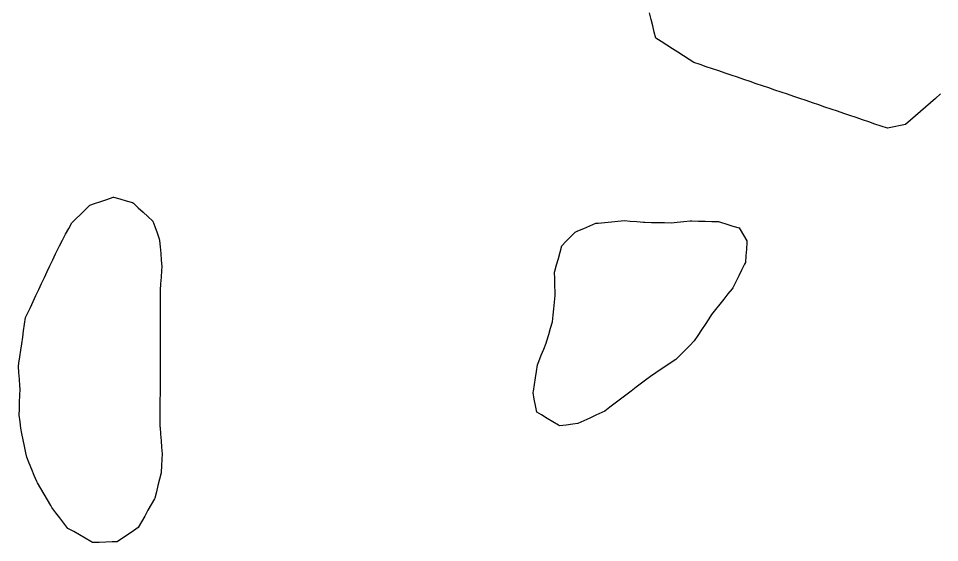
# Model space of a CAD drawing. Header units: millimetres. Extents: x 257 to 2289, y 96 to 1983.
# Drawn here: x 1181.4 to 1321, y 1574.1 to 1653.6 of the extents above; entities that cross this region are included whole.
import ezdxf

# ---------------------------------------------------------------- set-up
doc = ezdxf.new("R2010")
doc.units = ezdxf.units.MM
for name, color, linetype in [('ALL_HOLES', 1, 'Continuous'), ('ALL_ISLANDS', 7, 'Continuous'), ('OUTLINE_ISLAND_01', 7, 'Continuous'), ('OUTLINE_ISLAND_01_HOLE_97', 1, 'Continuous'), ('OUTLINE_ISLAND_01_HOLE_99', 1, 'Continuous')]:
    doc.layers.add(name, color=color, linetype=linetype)

msp = doc.modelspace()

# ---------------------------------------------------------------- linework, layer by layer
at = {"layer": 'ALL_HOLES'}
for points in [[(1195.7672, 1626.4383), (1196.732, 1626.1752), (1197.6967, 1625.912), (1198.6615, 1625.6489), (1198.7863, 1625.5339), (1199.5216, 1624.8561), (1200.2568, 1624.1783), (1200.9921, 1623.5006), (1201.7274, 1622.8228), (1202.0314, 1621.9947), (1202.3759, 1621.0559), (1202.7205, 1620.1172), (1202.7412, 1619.8996), (1202.8359, 1618.9041), (1202.9306, 1617.9086), (1203.0253, 1616.9131), (1203.12, 1615.9176), (1203.0745, 1615.3184), (1202.9988, 1614.3213), (1202.923, 1613.3241), (1202.8473, 1612.327), (1202.8465, 1611.662), (1202.8453, 1610.662), (1202.8441, 1609.662), (1202.8429, 1608.662), (1202.8418, 1607.662), (1202.8406, 1606.662), (1202.8394, 1605.662), (1202.8382, 1604.662), (1202.837, 1603.662), (1202.8359, 1602.662), (1202.8347, 1601.662), (1202.8335, 1600.662), (1202.8323, 1599.662), (1202.8311, 1598.662), (1202.8299, 1597.662), (1202.8288, 1596.662), (1202.8276, 1595.662), (1202.8264, 1594.662), (1202.8252, 1593.662), (1202.824, 1592.662), (1202.8229, 1591.662), (1202.8356, 1591.4957), (1202.9122, 1590.4986), (1202.9888, 1589.5016), (1203.0654, 1588.5045), (1203.142, 1587.5075), (1203.1097, 1586.7145), (1203.0689, 1585.7154), (1203.0282, 1584.7162), (1203.0142, 1584.6606), (1202.7692, 1583.6911), (1202.5242, 1582.7216), (1202.2792, 1581.7521), (1202.0342, 1580.7825), (1201.9846, 1580.6944), (1201.494, 1579.8231), (1201.0033, 1578.9517), (1200.5126, 1578.0804), (1200.0219, 1577.2091), (1199.5312, 1576.3377), (1198.8177, 1575.8578), (1197.9879, 1575.2997), (1197.1581, 1574.7417), (1196.3283, 1574.1836), (1195.6001, 1574.1587), (1194.6007, 1574.1244), (1193.6013, 1574.0902), (1192.6019, 1574.056), (1192.341, 1574.2074), (1191.4761, 1574.7094), (1190.6112, 1575.2113), (1189.7463, 1575.7132), (1188.8814, 1576.2151), (1188.2705, 1577.0056), (1187.659, 1577.7968), (1187.0475, 1578.588), (1186.436, 1579.3793), (1186.2693, 1579.6617), (1185.7609, 1580.5228), (1185.2525, 1581.3839), (1184.7442, 1582.2451), (1184.2358, 1583.1062), (1184.15, 1583.3134), (1183.7672, 1584.2372), (1183.3845, 1585.1611), (1183.0018, 1586.0849), (1182.619, 1587.0088), (1182.4802, 1587.6776), (1182.2768, 1588.6567), (1182.0735, 1589.6358), (1181.8702, 1590.6149), (1181.7569, 1591.3881), (1181.6119, 1592.3776), (1181.4669, 1593.367), (1181.4669, 1593.3672), (1181.5092, 1594.3663), (1181.5514, 1595.3654), (1181.5936, 1596.3645), (1181.6359, 1597.3636), (1181.5988, 1597.8417), (1181.5215, 1598.8387), (1181.4441, 1599.8357), (1181.3668, 1600.8327), (1181.4284, 1601.2482), (1181.5749, 1602.2374), (1181.7215, 1603.2266), (1181.868, 1604.2158), (1182.0146, 1605.205), (1182.1612, 1606.1942), (1182.3077, 1607.1834), (1182.4543, 1608.1726), (1182.7528, 1608.81), (1183.1769, 1609.7156), (1183.6011, 1610.6212), (1184.0252, 1611.5268), (1184.4493, 1612.4324), (1184.8734, 1613.3381), (1185.2975, 1614.2437), (1185.7217, 1615.1493), (1186.1458, 1616.0549), (1186.5699, 1616.9605), (1186.994, 1617.8661), (1187.4181, 1618.7717), (1187.5717, 1619.0574), (1188.0451, 1619.9383), (1188.5185, 1620.8191), (1188.9919, 1621.7), (1189.4653, 1622.5808), (1190.0514, 1623.1485), (1190.7698, 1623.8441), (1191.4881, 1624.5398), (1192.2065, 1625.2355), (1192.8884, 1625.4658), (1193.8358, 1625.7859), (1194.7832, 1626.1059), (1195.7306, 1626.4259)], [(1259.9311, 1593.8524), (1259.7522, 1594.8363), (1259.5733, 1595.8201), (1259.3945, 1596.804), (1259.4314, 1597.0454), (1259.5826, 1598.0339), (1259.7338, 1599.0224), (1259.885, 1600.0109), (1260.0362, 1600.9994), (1260.2528, 1601.5413), (1260.624, 1602.4699), (1260.9952, 1603.3984), (1261.3664, 1604.327), (1261.4654, 1604.6541), (1261.755, 1605.6113), (1262.0446, 1606.5684), (1262.3342, 1607.5255), (1262.336, 1607.5433), (1262.4368, 1608.5383), (1262.5375, 1609.5332), (1262.6382, 1610.5281), (1262.739, 1611.523), (1262.7243, 1612.0504), (1262.6966, 1613.05), (1262.6688, 1614.0497), (1262.641, 1615.0493), (1262.6925, 1615.2351), (1262.9593, 1616.1988), (1263.2261, 1617.1626), (1263.4929, 1618.1263), (1263.7597, 1619.0901), (1264.3631, 1619.7165), (1265.0569, 1620.4367), (1265.7507, 1621.1569), (1266.1472, 1621.3243), (1267.0684, 1621.7135), (1267.9895, 1622.1026), (1268.9107, 1622.4917), (1269.2637, 1622.5249), (1270.2593, 1622.6186), (1271.2549, 1622.7122), (1272.2505, 1622.8058), (1273.2461, 1622.8994), (1274.1197, 1622.8217), (1275.1158, 1622.7332), (1276.1118, 1622.6446), (1276.3246, 1622.6412), (1277.3244, 1622.625), (1278.3243, 1622.6089), (1279.3242, 1622.5927), (1280.3241, 1622.5765), (1281.221, 1622.6592), (1282.2168, 1622.751), (1283.2126, 1622.8429), (1283.4713, 1622.8376), (1284.4711, 1622.8174), (1285.4709, 1622.7971), (1286.4707, 1622.7769), (1287.4705, 1622.7567), (1287.7768, 1622.6625), (1288.7326, 1622.3688), (1289.6885, 1622.075), (1290.6444, 1621.7812), (1290.7836, 1621.5488), (1291.2975, 1620.6909), (1291.8113, 1619.833), (1291.7901, 1619.5535), (1291.7143, 1618.5564), (1291.6386, 1617.5592), (1291.5629, 1616.5621), (1291.4344, 1616.2998), (1290.9947, 1615.4017), (1290.5549, 1614.5036), (1290.1151, 1613.6055), (1289.6754, 1612.7074), (1289.5481, 1612.5473), (1288.9257, 1611.7646), (1288.3033, 1610.9819), (1287.6808, 1610.1992), (1287.0584, 1609.4166), (1286.436, 1608.6339), (1286.0045, 1607.9782), (1285.4547, 1607.1429), (1284.9049, 1606.3075), (1284.3552, 1605.4722), (1283.8054, 1604.6369), (1283.1289, 1603.9577), (1282.4231, 1603.2492), (1281.7174, 1602.5407), (1281.0117, 1601.8322), (1280.479, 1601.4733), (1279.6496, 1600.9146), (1278.8203, 1600.3559), (1277.991, 1599.7971), (1277.1616, 1599.2384), (1276.6201, 1598.8276), (1275.8234, 1598.2231), (1275.0268, 1597.6187), (1274.2301, 1597.0143), (1273.4335, 1596.4098), (1272.6368, 1595.8054), (1271.8402, 1595.201), (1271.0435, 1594.5966), (1270.2468, 1593.9921), (1269.8018, 1593.7849), (1268.8953, 1593.3629), (1267.9887, 1592.9408), (1267.0821, 1592.5187), (1266.1756, 1592.0967), (1265.3991, 1592.0033), (1264.4063, 1591.8838), (1263.4134, 1591.7643), (1263.2424, 1591.8669), (1262.3847, 1592.3812), (1261.5271, 1592.8954), (1260.6695, 1593.4097)]]:
    msp.add_lwpolyline(points, close=True, dxfattribs=at)
at = {"layer": 'ALL_ISLANDS'}
msp.add_lwpolyline([(1321.1221, 1642.0976), (1320.3691, 1641.4396), (1319.6161, 1640.7815), (1318.8632, 1640.1234), (1318.1102, 1639.4654), (1317.3572, 1638.8073), (1316.6043, 1638.1493), (1315.8513, 1637.4912), (1315.075, 1637.3211), (1314.0982, 1637.107), (1313.1214, 1636.8929), (1313.0974, 1636.9011), (1312.1506, 1637.2231), (1311.2039, 1637.5452), (1310.2572, 1637.8672), (1309.3105, 1638.1893), (1308.3637, 1638.5113), (1307.417, 1638.8334), (1306.4703, 1639.1554), (1305.5236, 1639.4775), (1304.5769, 1639.7996), (1303.6301, 1640.1216), (1302.6834, 1640.4437), (1301.7367, 1640.7657), (1300.79, 1641.0878), (1299.8432, 1641.4098), (1298.8965, 1641.7319), (1297.9498, 1642.0539), (1297.0031, 1642.376), (1296.0564, 1642.698), (1295.1096, 1643.0201), (1294.1629, 1643.3421), (1293.2162, 1643.6642), (1292.2695, 1643.9862), (1291.3227, 1644.3083), (1290.376, 1644.6303), (1289.4293, 1644.9524), (1288.4826, 1645.2744), (1287.5359, 1645.5965), (1286.5891, 1645.9185), (1285.6424, 1646.2406), (1284.6957, 1646.5626), (1283.749, 1646.8847), (1283.0262, 1647.3473), (1282.1839, 1647.8863), (1281.3416, 1648.4254), (1280.4994, 1648.9644), (1279.6571, 1649.5035), (1278.8148, 1650.0425), (1277.9726, 1650.5816), (1277.7577, 1651.4744), (1277.5238, 1652.4466), (1277.2899, 1653.4189), (1277.0559, 1654.3912)], dxfattribs=at)
at = {"layer": 'OUTLINE_ISLAND_01'}
msp.add_lwpolyline([(1321.1221, 1642.0976), (1320.3691, 1641.4396), (1319.6161, 1640.7815), (1318.8632, 1640.1234), (1318.1102, 1639.4654), (1317.3572, 1638.8073), (1316.6043, 1638.1493), (1315.8513, 1637.4912), (1315.075, 1637.3211), (1314.0982, 1637.107), (1313.1214, 1636.8929), (1313.0974, 1636.9011), (1312.1506, 1637.2231), (1311.2039, 1637.5452), (1310.2572, 1637.8672), (1309.3105, 1638.1893), (1308.3637, 1638.5113), (1307.417, 1638.8334), (1306.4703, 1639.1554), (1305.5236, 1639.4775), (1304.5769, 1639.7996), (1303.6301, 1640.1216), (1302.6834, 1640.4437), (1301.7367, 1640.7657), (1300.79, 1641.0878), (1299.8432, 1641.4098), (1298.8965, 1641.7319), (1297.9498, 1642.0539), (1297.0031, 1642.376), (1296.0564, 1642.698), (1295.1096, 1643.0201), (1294.1629, 1643.3421), (1293.2162, 1643.6642), (1292.2695, 1643.9862), (1291.3227, 1644.3083), (1290.376, 1644.6303), (1289.4293, 1644.9524), (1288.4826, 1645.2744), (1287.5359, 1645.5965), (1286.5891, 1645.9185), (1285.6424, 1646.2406), (1284.6957, 1646.5626), (1283.749, 1646.8847), (1283.0262, 1647.3473), (1282.1839, 1647.8863), (1281.3416, 1648.4254), (1280.4994, 1648.9644), (1279.6571, 1649.5035), (1278.8148, 1650.0425), (1277.9726, 1650.5816), (1277.7577, 1651.4744), (1277.5238, 1652.4466), (1277.2899, 1653.4189), (1277.0559, 1654.3912)], dxfattribs=at)
at = {"layer": 'OUTLINE_ISLAND_01_HOLE_97'}
msp.add_lwpolyline([(1259.9311, 1593.8524), (1259.7522, 1594.8363), (1259.5733, 1595.8201), (1259.3945, 1596.804), (1259.4314, 1597.0454), (1259.5826, 1598.0339), (1259.7338, 1599.0224), (1259.885, 1600.0109), (1260.0362, 1600.9994), (1260.2528, 1601.5413), (1260.624, 1602.4699), (1260.9952, 1603.3984), (1261.3664, 1604.327), (1261.4654, 1604.6541), (1261.755, 1605.6113), (1262.0446, 1606.5684), (1262.3342, 1607.5255), (1262.336, 1607.5433), (1262.4368, 1608.5383), (1262.5375, 1609.5332), (1262.6382, 1610.5281), (1262.739, 1611.523), (1262.7243, 1612.0504), (1262.6966, 1613.05), (1262.6688, 1614.0497), (1262.641, 1615.0493), (1262.6925, 1615.2351), (1262.9593, 1616.1988), (1263.2261, 1617.1626), (1263.4929, 1618.1263), (1263.7597, 1619.0901), (1264.3631, 1619.7165), (1265.0569, 1620.4367), (1265.7507, 1621.1569), (1266.1472, 1621.3243), (1267.0684, 1621.7135), (1267.9895, 1622.1026), (1268.9107, 1622.4917), (1269.2637, 1622.5249), (1270.2593, 1622.6186), (1271.2549, 1622.7122), (1272.2505, 1622.8058), (1273.2461, 1622.8994), (1274.1197, 1622.8217), (1275.1158, 1622.7332), (1276.1118, 1622.6446), (1276.3246, 1622.6412), (1277.3244, 1622.625), (1278.3243, 1622.6089), (1279.3242, 1622.5927), (1280.3241, 1622.5765), (1281.221, 1622.6592), (1282.2168, 1622.751), (1283.2126, 1622.8429), (1283.4713, 1622.8376), (1284.4711, 1622.8174), (1285.4709, 1622.7971), (1286.4707, 1622.7769), (1287.4705, 1622.7567), (1287.7768, 1622.6625), (1288.7326, 1622.3688), (1289.6885, 1622.075), (1290.6444, 1621.7812), (1290.7836, 1621.5488), (1291.2975, 1620.6909), (1291.8113, 1619.833), (1291.7901, 1619.5535), (1291.7143, 1618.5564), (1291.6386, 1617.5592), (1291.5629, 1616.5621), (1291.4344, 1616.2998), (1290.9947, 1615.4017), (1290.5549, 1614.5036), (1290.1151, 1613.6055), (1289.6754, 1612.7074), (1289.5481, 1612.5473), (1288.9257, 1611.7646), (1288.3033, 1610.9819), (1287.6808, 1610.1992), (1287.0584, 1609.4166), (1286.436, 1608.6339), (1286.0045, 1607.9782), (1285.4547, 1607.1429), (1284.9049, 1606.3075), (1284.3552, 1605.4722), (1283.8054, 1604.6369), (1283.1289, 1603.9577), (1282.4231, 1603.2492), (1281.7174, 1602.5407), (1281.0117, 1601.8322), (1280.479, 1601.4733), (1279.6496, 1600.9146), (1278.8203, 1600.3559), (1277.991, 1599.7971), (1277.1616, 1599.2384), (1276.6201, 1598.8276), (1275.8234, 1598.2231), (1275.0268, 1597.6187), (1274.2301, 1597.0143), (1273.4335, 1596.4098), (1272.6368, 1595.8054), (1271.8402, 1595.201), (1271.0435, 1594.5966), (1270.2468, 1593.9921), (1269.8018, 1593.7849), (1268.8953, 1593.3629), (1267.9887, 1592.9408), (1267.0821, 1592.5187), (1266.1756, 1592.0967), (1265.3991, 1592.0033), (1264.4063, 1591.8838), (1263.4134, 1591.7643), (1263.2424, 1591.8669), (1262.3847, 1592.3812), (1261.5271, 1592.8954), (1260.6695, 1593.4097)], close=True, dxfattribs=at)
at = {"layer": 'OUTLINE_ISLAND_01_HOLE_99'}
msp.add_lwpolyline([(1195.7672, 1626.4383), (1196.732, 1626.1752), (1197.6967, 1625.912), (1198.6615, 1625.6489), (1198.7863, 1625.5339), (1199.5216, 1624.8561), (1200.2568, 1624.1783), (1200.9921, 1623.5006), (1201.7274, 1622.8228), (1202.0314, 1621.9947), (1202.3759, 1621.0559), (1202.7205, 1620.1172), (1202.7412, 1619.8996), (1202.8359, 1618.9041), (1202.9306, 1617.9086), (1203.0253, 1616.9131), (1203.12, 1615.9176), (1203.0745, 1615.3184), (1202.9988, 1614.3213), (1202.923, 1613.3241), (1202.8473, 1612.327), (1202.8465, 1611.662), (1202.8453, 1610.662), (1202.8441, 1609.662), (1202.8429, 1608.662), (1202.8418, 1607.662), (1202.8406, 1606.662), (1202.8394, 1605.662), (1202.8382, 1604.662), (1202.837, 1603.662), (1202.8359, 1602.662), (1202.8347, 1601.662), (1202.8335, 1600.662), (1202.8323, 1599.662), (1202.8311, 1598.662), (1202.8299, 1597.662), (1202.8288, 1596.662), (1202.8276, 1595.662), (1202.8264, 1594.662), (1202.8252, 1593.662), (1202.824, 1592.662), (1202.8229, 1591.662), (1202.8356, 1591.4957), (1202.9122, 1590.4986), (1202.9888, 1589.5016), (1203.0654, 1588.5045), (1203.142, 1587.5075), (1203.1097, 1586.7145), (1203.0689, 1585.7154), (1203.0282, 1584.7162), (1203.0142, 1584.6606), (1202.7692, 1583.6911), (1202.5242, 1582.7216), (1202.2792, 1581.7521), (1202.0342, 1580.7825), (1201.9846, 1580.6944), (1201.494, 1579.8231), (1201.0033, 1578.9517), (1200.5126, 1578.0804), (1200.0219, 1577.2091), (1199.5312, 1576.3377), (1198.8177, 1575.8578), (1197.9879, 1575.2997), (1197.1581, 1574.7417), (1196.3283, 1574.1836), (1195.6001, 1574.1587), (1194.6007, 1574.1244), (1193.6013, 1574.0902), (1192.6019, 1574.056), (1192.341, 1574.2074), (1191.4761, 1574.7094), (1190.6112, 1575.2113), (1189.7463, 1575.7132), (1188.8814, 1576.2151), (1188.2705, 1577.0056), (1187.659, 1577.7968), (1187.0475, 1578.588), (1186.436, 1579.3793), (1186.2693, 1579.6617), (1185.7609, 1580.5228), (1185.2525, 1581.3839), (1184.7442, 1582.2451), (1184.2358, 1583.1062), (1184.15, 1583.3134), (1183.7672, 1584.2372), (1183.3845, 1585.1611), (1183.0018, 1586.0849), (1182.619, 1587.0088), (1182.4802, 1587.6776), (1182.2768, 1588.6567), (1182.0735, 1589.6358), (1181.8702, 1590.6149), (1181.7569, 1591.3881), (1181.6119, 1592.3776), (1181.4669, 1593.367), (1181.4669, 1593.3672), (1181.5092, 1594.3663), (1181.5514, 1595.3654), (1181.5936, 1596.3645), (1181.6359, 1597.3636), (1181.5988, 1597.8417), (1181.5215, 1598.8387), (1181.4441, 1599.8357), (1181.3668, 1600.8327), (1181.4284, 1601.2482), (1181.5749, 1602.2374), (1181.7215, 1603.2266), (1181.868, 1604.2158), (1182.0146, 1605.205), (1182.1612, 1606.1942), (1182.3077, 1607.1834), (1182.4543, 1608.1726), (1182.7528, 1608.81), (1183.1769, 1609.7156), (1183.6011, 1610.6212), (1184.0252, 1611.5268), (1184.4493, 1612.4324), (1184.8734, 1613.3381), (1185.2975, 1614.2437), (1185.7217, 1615.1493), (1186.1458, 1616.0549), (1186.5699, 1616.9605), (1186.994, 1617.8661), (1187.4181, 1618.7717), (1187.5717, 1619.0574), (1188.0451, 1619.9383), (1188.5185, 1620.8191), (1188.9919, 1621.7), (1189.4653, 1622.5808), (1190.0514, 1623.1485), (1190.7698, 1623.8441), (1191.4881, 1624.5398), (1192.2065, 1625.2355), (1192.8884, 1625.4658), (1193.8358, 1625.7859), (1194.7832, 1626.1059), (1195.7306, 1626.4259)], close=True, dxfattribs=at)

doc.saveas('drawing.dxf')
